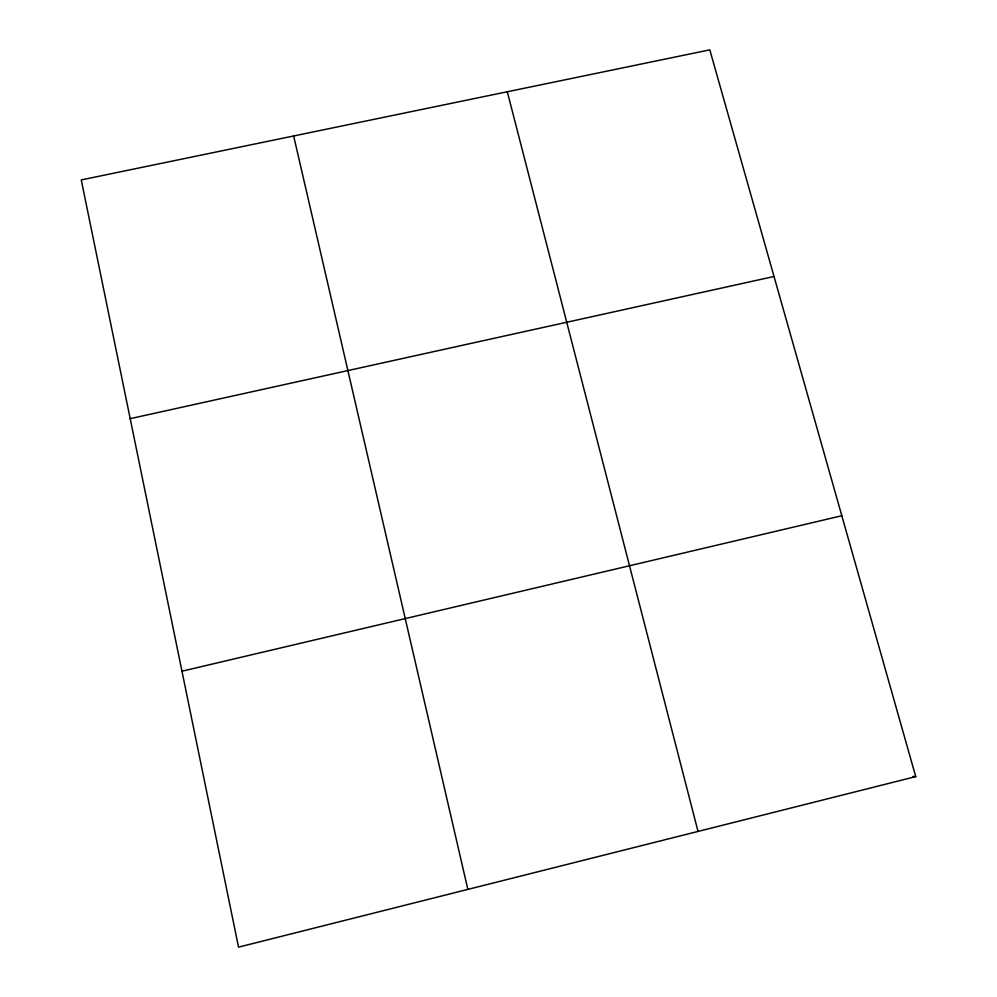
<?xml version="1.0" encoding="UTF-8"?>
<svg xmlns="http://www.w3.org/2000/svg" width="997" height="997" viewBox="0 0 997 997"><rect width="100%" height="100%" fill="white"/><g stroke="black" fill="none" stroke-linecap="round" stroke-linejoin="round"><path stroke-width="1.5" d="M915.745 776.601L238.532 947.15L81.256 179.921L709.802 49.85L915.745 776.601L912.816 776.464M181.965 671.205L841.817 515.736M130.196 418.653L774.021 276.481M507.299 91.761L698.025 831.436M293.654 135.966L467.855 889.399"/></g></svg>
